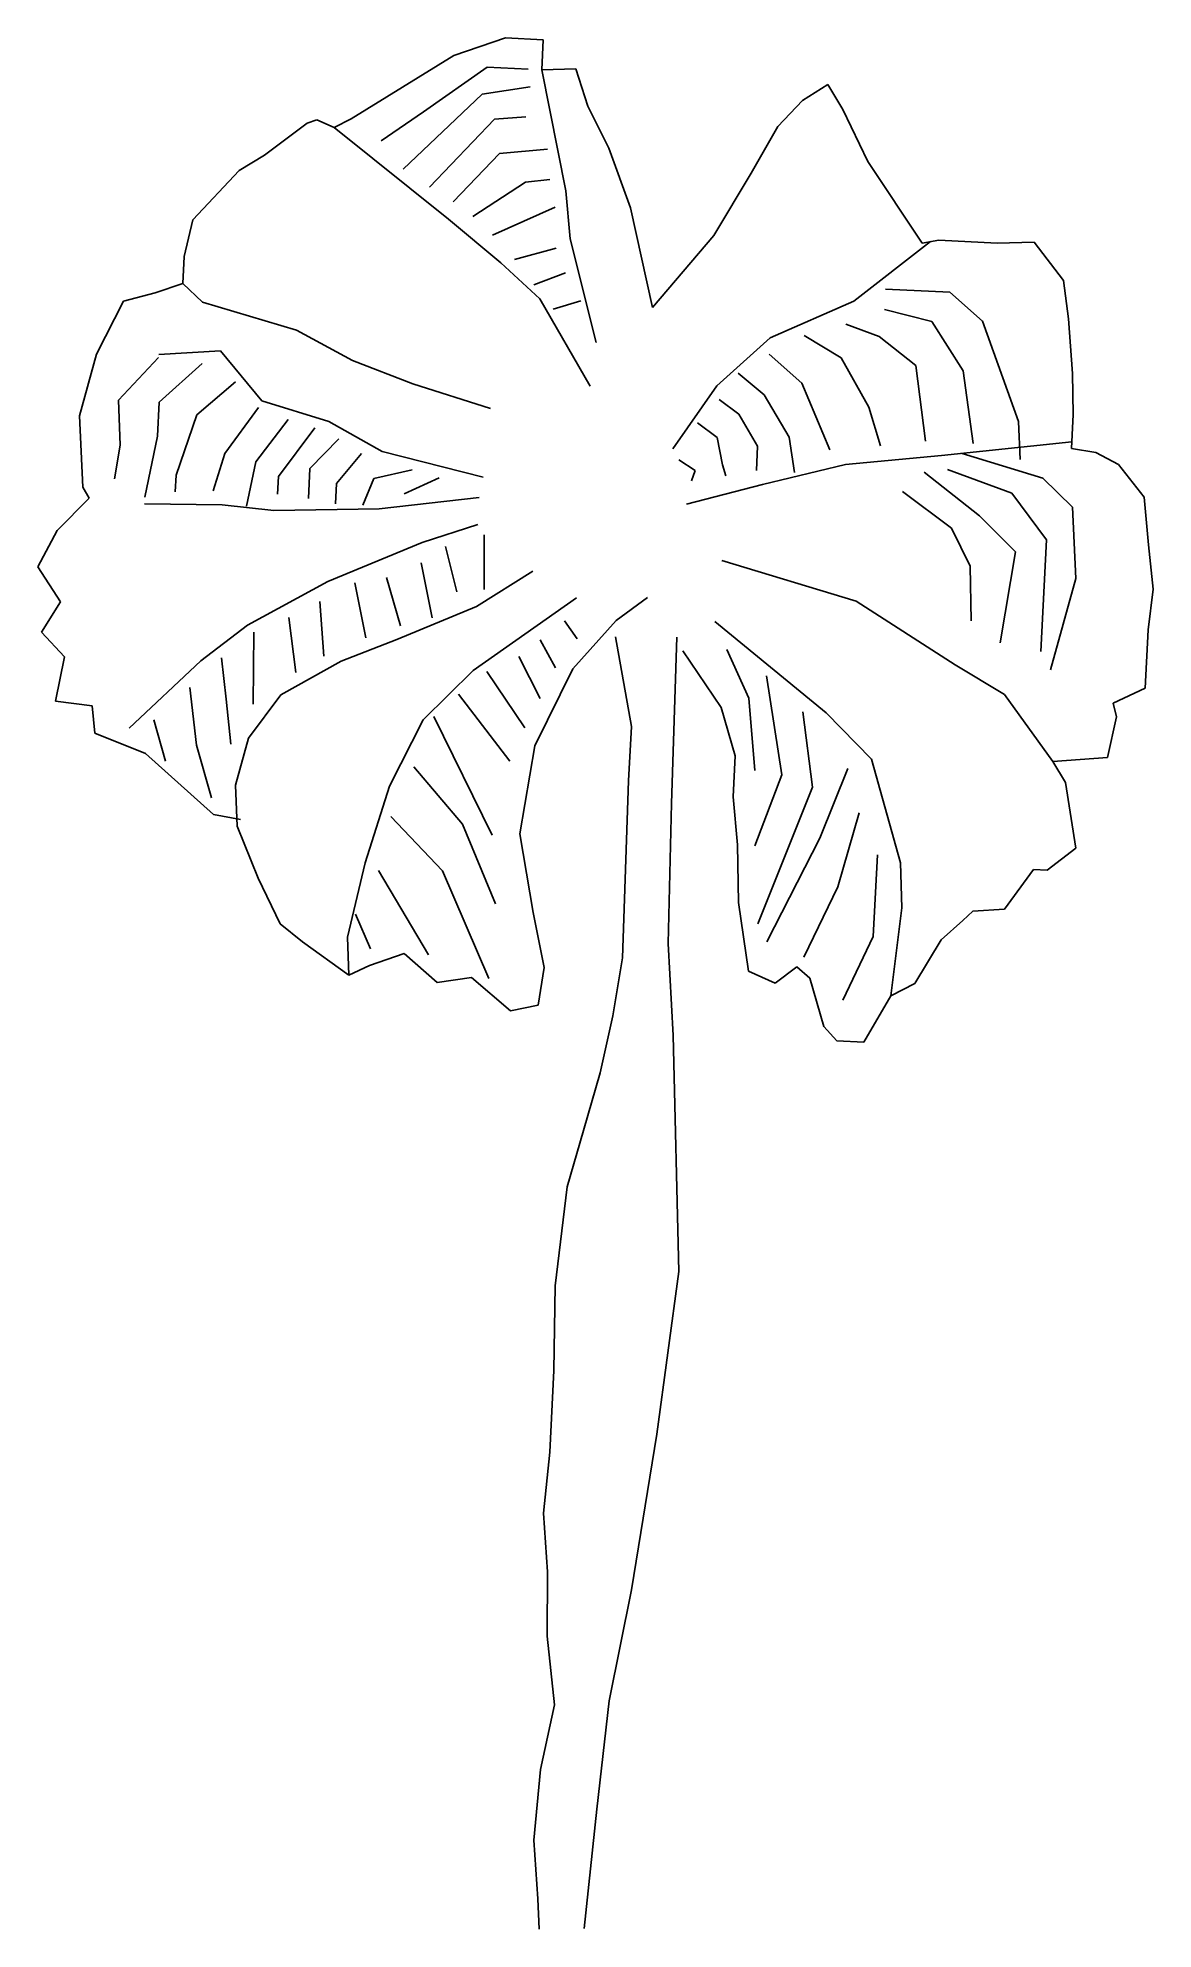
# Model space of a CAD drawing. Header units: millimetres. Extents: x 364.78 to 366.19, y 2540.21 to 2542.6.
import ezdxf

# ---------------------------------------------------------------- set-up
doc = ezdxf.new("R2010")
doc.units = ezdxf.units.MM
doc.header["$LTSCALE"] = 10
doc.layers.add('Vegetais', color=94, linetype='Continuous')

msp = doc.modelspace()

# ---------------------------------------------------------------- linework, layer by layer
at = {"layer": 'Vegetais'}
for p, q in [((365.307, 2542.5799), (365.3722, 2542.6024)), ((365.3722, 2542.6024), (365.4201, 2542.6)), ((365.1774, 2542.5002), (365.307, 2542.5799)), ((365.4201, 2542.6), (365.4182, 2542.5619)), ((365.3494, 2542.5654), (365.269, 2542.5091)), ((365.401, 2542.5628), (365.3494, 2542.5654)), ((365.4182, 2542.5619), (365.4614, 2542.5634)), ((365.4182, 2542.5619), (365.4486, 2542.4089)), ((365.4614, 2542.5634), (365.4762, 2542.5159)), ((365.3428, 2542.5313), (365.2431, 2542.4365)), ((365.4036, 2542.5405), (365.3428, 2542.5313)), ((365.7476, 2542.5231), (365.7794, 2542.5436)), ((365.7794, 2542.5436), (365.7987, 2542.5119)), ((365.269, 2542.5091), (365.2154, 2542.4724)), ((365.4762, 2542.5159), (365.5031, 2542.4628)), ((365.7163, 2542.4902), (365.7476, 2542.5231)), ((365.7987, 2542.5119), (365.8299, 2542.4462)), ((365.0679, 2542.454), (365.1217, 2542.4944)), ((365.1217, 2542.4944), (365.1342, 2542.4987)), ((365.1342, 2542.4987), (365.1559, 2542.489)), ((365.1559, 2542.489), (365.1774, 2542.5002)), ((365.1559, 2542.489), (365.3003, 2542.3733)), ((365.3584, 2542.4997), (365.2765, 2542.4139)), ((365.398, 2542.5026), (365.3584, 2542.4997)), ((365.6826, 2542.4315), (365.7163, 2542.4902)), ((365.4255, 2542.4618), (365.3648, 2542.4562)), ((365.5031, 2542.4628), (365.5301, 2542.3875)), ((364.9775, 2542.3724), (365.0361, 2542.4347)), ((365.0361, 2542.4347), (365.0679, 2542.454)), ((365.3648, 2542.4562), (365.3063, 2542.3952)), ((365.8299, 2542.4462), (365.8986, 2542.343)), ((365.3975, 2542.4201), (365.3312, 2542.3767)), ((365.4284, 2542.4235), (365.3975, 2542.4201)), ((365.6355, 2542.3526), (365.6826, 2542.4315)), ((365.4353, 2542.3886), (365.3559, 2542.3532)), ((365.4486, 2542.4089), (365.4542, 2542.3483)), ((365.5301, 2542.3875), (365.5582, 2542.2617)), ((364.9666, 2542.3262), (364.9775, 2542.3724)), ((365.3003, 2542.3733), (365.3665, 2542.3182)), ((365.4542, 2542.3483), (365.487, 2542.2173)), ((365.5582, 2542.2617), (365.6355, 2542.3526)), ((365.9091, 2542.3449), (365.8123, 2542.2698)), ((365.8986, 2542.343), (365.9197, 2542.3469)), ((365.9197, 2542.3469), (365.9934, 2542.3431)), ((365.9934, 2542.3431), (366.0403, 2542.3444)), ((366.0403, 2542.3444), (366.0772, 2542.2958)), ((364.9648, 2542.2918), (364.9666, 2542.3262)), ((365.3665, 2542.3182), (365.4159, 2542.2726)), ((365.4364, 2542.3368), (365.3839, 2542.3223)), ((364.9298, 2542.28), (364.9648, 2542.2918)), ((364.9895, 2542.2683), (364.9648, 2542.2918)), ((365.4483, 2542.3055), (365.4082, 2542.2902)), ((366.0772, 2542.2958), (366.0834, 2542.2474)), ((364.8556, 2542.2025), (364.8898, 2542.2697)), ((364.8898, 2542.2697), (364.9298, 2542.28)), ((365.1084, 2542.2328), (364.9895, 2542.2683)), ((365.4159, 2542.2726), (365.4793, 2542.1622)), ((365.4675, 2542.27), (365.4325, 2542.2595)), ((365.8123, 2542.2698), (365.7065, 2542.2234)), ((365.8525, 2542.285), (365.9336, 2542.2809)), ((365.9336, 2542.2809), (365.9748, 2542.2443)), ((365.8512, 2542.2592), (365.9108, 2542.2438)), ((365.9108, 2542.2438), (365.9507, 2542.1815)), ((365.9748, 2542.2443), (366.0202, 2542.1176)), ((366.0834, 2542.2474), (366.0885, 2542.1782)), ((365.1792, 2542.1947), (365.1084, 2542.2328)), ((365.7065, 2542.2234), (365.6394, 2542.1628)), ((365.7498, 2542.2261), (365.7964, 2542.1979)), ((365.8022, 2542.2407), (365.8445, 2542.225)), ((365.8445, 2542.225), (365.8907, 2542.1882)), ((364.8344, 2542.1247), (364.8556, 2542.2025)), ((364.9342, 2542.1985), (364.8835, 2542.1444)), ((364.9344, 2542.2022), (365.0123, 2542.2068)), ((365.0123, 2542.2068), (365.0645, 2542.1438)), ((365.7055, 2542.2025), (365.7467, 2542.1659)), ((365.7964, 2542.1979), (365.8314, 2542.1358)), ((364.9893, 2542.1908), (364.9351, 2542.1418)), ((365.2552, 2542.165), (365.1792, 2542.1947)), ((365.6661, 2542.1786), (365.6992, 2542.1511)), ((365.8907, 2542.1882), (365.9031, 2542.0927)), ((365.9507, 2542.1815), (365.9633, 2542.0897)), ((366.0885, 2542.1782), (366.0896, 2542.1264)), ((365.0312, 2542.1677), (364.9823, 2542.1258)), ((365.3534, 2542.1341), (365.2552, 2542.165)), ((365.6394, 2542.1628), (365.5836, 2542.0831)), ((365.6992, 2542.1511), (365.7309, 2542.0978)), ((365.7467, 2542.1659), (365.7819, 2542.0816)), ((364.8385, 2542.0346), (364.8344, 2542.1247)), ((364.8835, 2542.1444), (364.8855, 2542.0876)), ((364.9351, 2542.1418), (364.9329, 2542.0988)), ((364.9823, 2542.1258), (364.9563, 2542.0496)), ((365.0604, 2542.1354), (365.018, 2542.0772)), ((365.0645, 2542.1438), (365.1494, 2542.1174)), ((365.6422, 2542.1454), (365.6671, 2542.1269)), ((365.6671, 2542.1269), (365.6909, 2542.0862)), ((365.8314, 2542.1358), (365.8462, 2542.087)), ((366.0896, 2542.1264), (366.0883, 2542.1006)), ((365.0978, 2542.12), (365.0569, 2542.0666)), ((365.1317, 2542.1096), (365.0855, 2542.0479)), ((365.1494, 2542.1174), (365.2164, 2542.0795)), ((365.6149, 2542.116), (365.6398, 2542.0975)), ((366.0202, 2542.1176), (366.0226, 2542.0694)), ((366.0883, 2542.1006), (366.0874, 2542.0834)), ((364.8855, 2542.0876), (364.8784, 2542.0449)), ((364.9329, 2542.0988), (364.9167, 2542.022)), ((365.018, 2542.0772), (365.0033, 2542.0299)), ((365.1618, 2542.0958), (365.1254, 2542.0582)), ((365.1904, 2542.0771), (365.159, 2542.0393)), ((365.2164, 2542.0795), (365.3441, 2542.0472)), ((365.6398, 2542.0975), (365.6466, 2542.0626)), ((365.6909, 2542.0862), (365.6894, 2542.0555)), ((365.7309, 2542.0978), (365.7373, 2542.0531)), ((365.9231, 2542.0745), (366.0878, 2542.092)), ((365.9491, 2542.0769), (366.051, 2542.0458)), ((366.0874, 2542.0834), (366.1179, 2542.0782)), ((366.1179, 2542.0782), (366.1467, 2542.0632)), ((365.0569, 2542.0666), (365.0454, 2542.0106)), ((365.1254, 2542.0582), (365.1235, 2542.0202)), ((365.2547, 2542.0566), (365.2061, 2542.0455)), ((365.5915, 2542.0691), (365.6118, 2542.0558)), ((365.6118, 2542.0558), (365.6074, 2542.0424)), ((365.6466, 2542.0626), (365.6509, 2542.0489)), ((365.6971, 2542.0379), (365.8019, 2542.0634)), ((365.8019, 2542.0634), (365.9231, 2542.0745)), ((365.9011, 2542.0534), (365.971, 2541.9982)), ((365.9309, 2542.0569), (366.0119, 2542.0269)), ((366.1467, 2542.0632), (366.1791, 2542.0221)), ((364.8464, 2542.0206), (364.8385, 2542.0346)), ((364.9563, 2542.0496), (364.9552, 2542.0287)), ((365.0855, 2542.0479), (365.0844, 2542.0258)), ((365.159, 2542.0393), (365.1577, 2542.0135)), ((365.2061, 2542.0455), (365.1921, 2542.0118)), ((365.2886, 2542.0463), (365.2445, 2542.0263)), ((365.601, 2542.0132), (365.6971, 2542.0379)), ((365.874, 2542.0289), (365.9357, 2541.9827)), ((366.051, 2542.0458), (366.0886, 2542.0094)), ((364.8062, 2541.9796), (364.8464, 2542.0206)), ((365.0147, 2542.0121), (364.9163, 2542.0134)), ((365.0796, 2542.0051), (365.0147, 2542.0121)), ((365.2128, 2542.007), (365.0796, 2542.0051)), ((365.3391, 2542.0215), (365.2128, 2542.007)), ((366.0119, 2542.0269), (366.0557, 2541.968)), ((366.0886, 2542.0094), (366.0926, 2541.9193)), ((366.1791, 2542.0221), (366.1847, 2541.9615)), ((365.3374, 2541.9872), (365.2673, 2541.9648)), ((365.9357, 2541.9827), (365.9592, 2541.9347)), ((365.971, 2541.9982), (366.0167, 2541.9527)), ((364.7817, 2541.934), (364.8062, 2541.9796)), ((365.2673, 2541.9648), (365.1478, 2541.9155)), ((365.2966, 2541.9597), (365.3109, 2541.9023)), ((365.3454, 2541.9744), (365.3456, 2541.9054)), ((366.0557, 2541.968), (366.0485, 2541.8267)), ((366.1847, 2541.9615), (366.1905, 2541.9058)), ((364.8102, 2541.8895), (364.7817, 2541.934)), ((365.266, 2541.939), (365.2797, 2541.8694)), ((365.8153, 2541.8903), (365.6455, 2541.942)), ((365.9592, 2541.9347), (365.9606, 2541.8657)), ((366.0167, 2541.9527), (365.9974, 2541.8379)), ((365.1478, 2541.9155), (365.0464, 2541.8603)), ((365.1822, 2541.9137), (365.1959, 2541.8441)), ((365.2219, 2541.9203), (365.2397, 2541.8591)), ((365.3358, 2541.8838), (365.4071, 2541.9282)), ((366.0926, 2541.9193), (366.0609, 2541.8039)), ((364.7861, 2541.8513), (364.8102, 2541.8895)), ((365.1379, 2541.8901), (365.143, 2541.8209)), ((365.3317, 2541.8027), (365.462, 2541.8946)), ((365.5519, 2541.895), (365.5123, 2541.8662)), ((365.9405, 2541.81), (365.8153, 2541.8903)), ((366.1905, 2541.9058), (366.1842, 2541.8543)), ((365.0987, 2541.8699), (365.1075, 2541.8005)), ((365.2352, 2541.8421), (365.3358, 2541.8838)), ((365.4631, 2541.8428), (365.447, 2541.8658)), ((365.5123, 2541.8662), (365.4575, 2541.8049)), ((365.7773, 2541.7493), (365.6366, 2541.8648)), ((364.8153, 2541.8202), (364.7861, 2541.8513)), ((365.0464, 2541.8603), (364.9875, 2541.8152)), ((365.0546, 2541.8512), (365.0537, 2541.7601)), ((365.1648, 2541.8148), (365.2352, 2541.8421)), ((365.4162, 2541.8415), (365.4354, 2541.8061)), ((366.1842, 2541.8543), (366.1804, 2541.7806)), ((364.8039, 2541.7642), (364.8153, 2541.8202)), ((364.9875, 2541.8152), (364.897, 2541.7299)), ((365.0135, 2541.8188), (365.0195, 2541.7668)), ((365.0888, 2541.7719), (365.1648, 2541.8148)), ((365.3893, 2541.8207), (365.4162, 2541.7676)), ((365.6447, 2541.756), (365.5966, 2541.8275)), ((365.6521, 2541.8296), (365.6797, 2541.7678)), ((365.2682, 2541.7406), (365.3317, 2541.8027)), ((365.3489, 2541.8018), (365.397, 2541.7304)), ((365.4575, 2541.8049), (365.4094, 2541.7076)), ((365.7021, 2541.7962), (365.7216, 2541.6709)), ((366.0027, 2541.7724), (365.9405, 2541.81)), ((364.9735, 2541.7814), (364.9821, 2541.7083)), ((365.0195, 2541.7668), (365.0253, 2541.7098)), ((365.0478, 2541.7173), (365.0888, 2541.7719)), ((365.313, 2541.7729), (365.3777, 2541.6883)), ((365.6797, 2541.7678), (365.6874, 2541.6763)), ((366.0637, 2541.688), (366.0027, 2541.7724)), ((366.1804, 2541.7806), (366.1401, 2541.7617)), ((364.8504, 2541.7581), (364.8039, 2541.7642)), ((364.8535, 2541.7235), (364.8504, 2541.7581)), ((365.282, 2541.7449), (365.3557, 2541.5946)), ((365.6625, 2541.6948), (365.6447, 2541.756)), ((365.7479, 2541.7508), (365.7603, 2541.6554)), ((365.8347, 2541.691), (365.7773, 2541.7493)), ((366.1441, 2541.7443), (366.1329, 2541.6931)), ((366.1401, 2541.7617), (366.1441, 2541.7443)), ((364.9175, 2541.698), (364.8535, 2541.7235)), ((364.9283, 2541.7406), (364.9429, 2541.6881)), ((365.2258, 2541.6566), (365.2682, 2541.7406)), ((365.0035, 2541.621), (364.9175, 2541.698)), ((364.9821, 2541.7083), (365.0009, 2541.6421)), ((365.0313, 2541.6578), (365.0478, 2541.7173)), ((365.4094, 2541.7076), (365.3903, 2541.5965)), ((365.6599, 2541.6432), (365.6625, 2541.6948)), ((365.2566, 2541.6809), (365.3182, 2541.6088)), ((365.7216, 2541.6709), (365.6875, 2541.5814)), ((365.8046, 2541.679), (365.7693, 2541.5909)), ((365.8712, 2541.5598), (365.8347, 2541.691)), ((366.1329, 2541.6931), (366.0637, 2541.688)), ((366.0637, 2541.688), (366.0796, 2541.6614)), ((365.0336, 2541.606), (365.0313, 2541.6578)), ((365.195, 2541.5596), (365.2258, 2541.6566)), ((365.7603, 2541.6554), (365.6912, 2541.4827)), ((366.0796, 2541.6614), (366.0926, 2541.5782)), ((365.6654, 2541.5826), (365.6599, 2541.6432)), ((365.819, 2541.6228), (365.7921, 2541.5293)), ((365.0377, 2541.6144), (365.0035, 2541.621)), ((365.0598, 2541.5406), (365.0336, 2541.606)), ((365.2275, 2541.6183), (365.293, 2541.5497)), ((365.3182, 2541.6088), (365.3599, 2541.5081)), ((365.3903, 2541.5965), (365.4074, 2541.4971)), ((365.6667, 2541.5098), (365.6654, 2541.5826)), ((365.7693, 2541.5909), (365.7023, 2541.46)), ((366.0926, 2541.5782), (366.0567, 2541.5504)), ((365.173, 2541.4659), (365.195, 2541.5596)), ((365.8421, 2541.5699), (365.8369, 2541.4667)), ((365.8732, 2541.5031), (365.8712, 2541.5598)), ((366.0395, 2541.5513), (366.0025, 2541.5014)), ((366.0567, 2541.5504), (366.0395, 2541.5513)), ((365.0877, 2541.4825), (365.0598, 2541.5406)), ((365.2118, 2541.5501), (365.2753, 2541.4434)), ((365.293, 2541.5497), (365.3514, 2541.4137)), ((365.7921, 2541.5293), (365.7494, 2541.4404)), ((365.6795, 2541.423), (365.6667, 2541.5098)), ((365.859, 2541.3917), (365.8732, 2541.5031)), ((365.1161, 2541.4601), (365.0877, 2541.4825)), ((365.1831, 2541.4949), (365.2018, 2541.4509)), ((365.4074, 2541.4971), (365.4211, 2541.4274)), ((365.95, 2541.4869), (365.9229, 2541.4624)), ((365.9629, 2541.4985), (365.95, 2541.4869)), ((366.0025, 2541.5014), (365.9629, 2541.4985)), ((365.1743, 2541.4178), (365.1161, 2541.4601)), ((365.1743, 2541.4178), (365.173, 2541.4659)), ((365.8369, 2541.4667), (365.7984, 2541.3862)), ((365.9229, 2541.4624), (365.8893, 2541.4074)), ((365.2446, 2541.445), (365.2008, 2541.43)), ((365.2859, 2541.4084), (365.2446, 2541.445)), ((365.2008, 2541.43), (365.1743, 2541.4178)), ((365.3293, 2541.4148), (365.2859, 2541.4084)), ((365.3789, 2541.3729), (365.3293, 2541.4148)), ((365.4211, 2541.4274), (365.4138, 2541.3798)), ((365.7132, 2541.4077), (365.6795, 2541.423)), ((365.7402, 2541.4285), (365.7132, 2541.4077)), ((365.7567, 2541.4141), (365.7402, 2541.4285)), ((365.7745, 2541.3529), (365.7567, 2541.4141)), ((365.8893, 2541.4074), (365.859, 2541.3917)), ((365.859, 2541.3917), (365.8252, 2541.3331)), ((365.4138, 2541.3798), (365.3789, 2541.3729)), ((365.7908, 2541.3348), (365.7745, 2541.3529)), ((365.8252, 2541.3331), (365.7908, 2541.3348))]:
    msp.add_line(p, q, dxfattribs=at)
at = {"layer": 'Vegetais', "color": 34}
for p, q in [((365.5314, 2541.7322), (365.5112, 2541.8453)), ((365.5819, 2541.6348), (365.5888, 2541.8451)), ((365.5279, 2541.6634), (365.5314, 2541.7322)), ((365.5203, 2541.4397), (365.5279, 2541.6634)), ((365.5778, 2541.4577), (365.5819, 2541.6348)), ((365.5843, 2541.3416), (365.5778, 2541.4577)), ((365.5079, 2541.3664), (365.5203, 2541.4397)), ((365.492, 2541.2945), (365.5079, 2541.3664)), ((365.5913, 2541.0432), (365.5843, 2541.3416)), ((365.471, 2541.2217), (365.492, 2541.2945)), ((365.4502, 2541.1501), (365.471, 2541.2217)), ((365.4352, 2541.0252), (365.4502, 2541.1501)), ((365.4335, 2540.9181), (365.4352, 2541.0252)), ((365.5637, 2540.8377), (365.5913, 2541.0432)), ((365.4283, 2540.815), (365.4335, 2540.9181)), ((365.5315, 2540.641), (365.5637, 2540.8377)), ((365.4206, 2540.7377), (365.4283, 2540.815)), ((365.4255, 2540.6636), (365.4206, 2540.7377)), ((365.4251, 2540.5823), (365.4255, 2540.6636)), ((365.5035, 2540.5008), (365.5315, 2540.641)), ((365.4342, 2540.4957), (365.4251, 2540.5823)), ((365.4879, 2540.3636), (365.5035, 2540.5008)), ((365.4166, 2540.414), (365.4342, 2540.4957)), ((365.4083, 2540.3245), (365.4166, 2540.414)), ((365.4717, 2540.2129), (365.4879, 2540.3636)), ((365.4132, 2540.2504), (365.4083, 2540.3245)), ((365.415, 2540.2121), (365.4132, 2540.2504))]:
    msp.add_line(p, q, dxfattribs=at)

doc.saveas('drawing.dxf')
